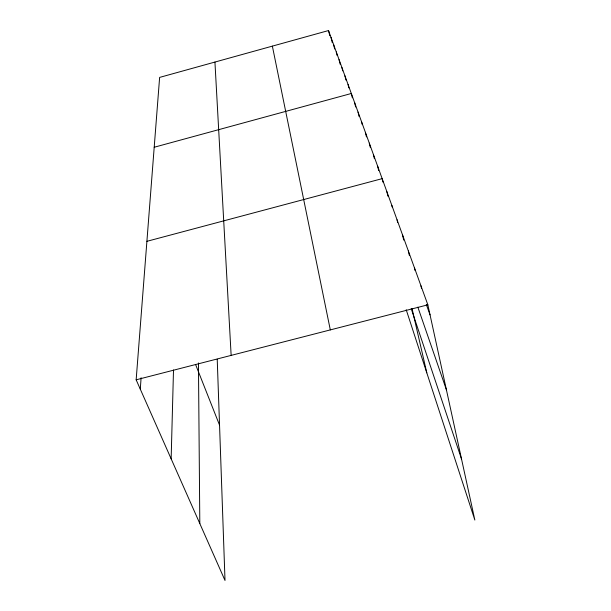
<?xml version="1.0" encoding="UTF-8"?>
<svg xmlns="http://www.w3.org/2000/svg" width="611" height="611" viewBox="0 0 611 611"><rect width="100%" height="100%" fill="white"/><g stroke="black" fill="none" stroke-linecap="round" stroke-linejoin="round"><path stroke-width="0.92" d="M171.149 458.838L173.501 369.968M140.293 389.154L141.103 377.751M217.226 359.237L225.008 580.45L136.154 379.813L159.624 77.406L328.527 30.55L427.853 304.828L474.846 520.037L406.208 309.739M154.201 147.251L351.325 93.491L352.348 97.821M146.9 241.322L382.158 178.649L382.975 182.177M136.154 379.813L427.853 304.828M195.734 364.897L219.548 425.157M426.287 304.423L430.045 314.879M417.855 307.15L446.397 389.742M411.203 308.647L461.549 459.128M336.271 51.92L337.135 55.532M333.591 44.527L334.66 48.987M331.017 37.408L332.285 42.686M328.527 30.55L329.787 35.751M344.94 75.856L345.941 80.056M341.931 67.561L342.725 70.876M339.044 59.588L340.144 64.178M348.064 84.494L348.873 87.908M361.636 121.971L362.27 124.69M358.054 112.073L359.1 116.533M354.617 102.587L355.655 106.986M369.288 143.104L370.266 147.312M365.378 132.304L366.455 136.902M377.667 166.238L378.667 170.584M373.382 154.407L374.375 158.677M412.028 308.578L426.799 372.825M391.834 205.372L392.254 207.19M386.878 191.678L387.901 196.162M397.051 219.777L397.685 222.557M402.55 234.96L403.703 240.092M408.354 250.976L409.324 255.329M414.487 267.908L415.075 270.558M420.971 285.826L421.567 288.522M272.361 46.13L330.307 329.902M214.935 62.062L231.141 355.396M198.445 362.949L199.812 523.551"/></g></svg>
